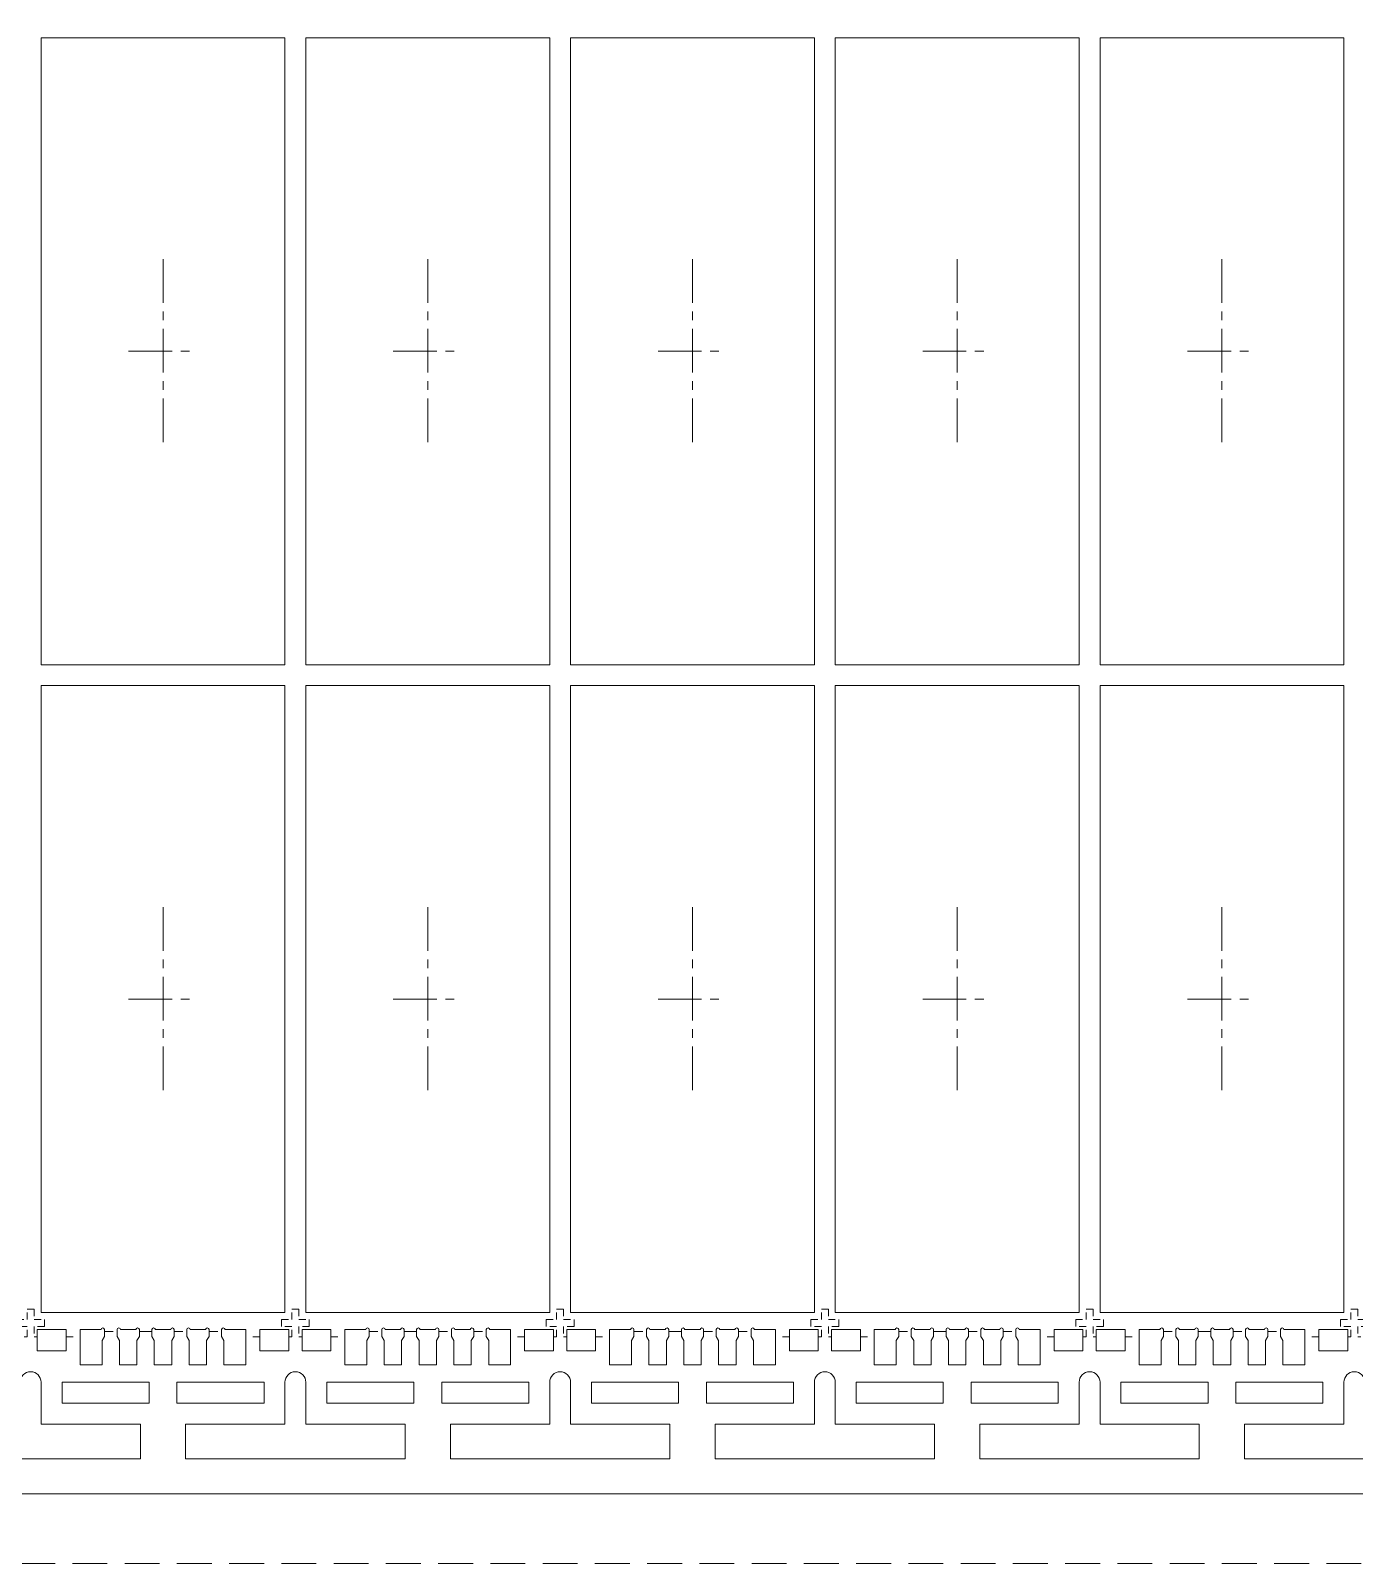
# Model space of a CAD drawing. Header units: millimetres. Extents: x 4471 to 10624, y 832 to 10725.
# Drawn here: x 4554.78 to 4573.78, y 1672.22 to 1694.22 of the extents above; entities that cross this region are included whole.
import ezdxf

# ---------------------------------------------------------------- set-up
doc = ezdxf.new("R2010")
doc.units = ezdxf.units.MM
for name, pattern in [('CENTER', [2, 1.25, -0.25, 0.25, -0.25]), ('DASHED', [0.75, 0.5, -0.25]), ('HIDDEN', [0.375, 0.25, -0.125])]:
    doc.linetypes.add(name, pattern=pattern)
for name, color, linetype in [('1', 7, 'Continuous'), ('1D', 4, 'Continuous'), ('PKG', 2, 'Continuous'), ('中心线', 1, 'CENTER'), ('标注', 6, 'Continuous')]:
    doc.layers.add(name, color=color, linetype=linetype)

msp = doc.modelspace()

# ---------------------------------------------------------------- linework, layer by layer
at = {"lineweight": 9, "elevation": 0.0291}
for points in [[(4554.9302, 1674.8214), (4554.9302, 1674.2214), (4556.3552, 1674.2214), (4556.3552, 1673.7214), (4553.2052, 1673.7214), (4553.2052, 1674.2214), (4554.6302, 1674.2214), (4554.6302, 1674.8214, -1)], [(4558.7302, 1674.8214), (4558.7302, 1674.2214), (4560.1552, 1674.2214), (4560.1552, 1673.7214), (4557.0052, 1673.7214), (4557.0052, 1674.2214), (4558.4302, 1674.2214), (4558.4302, 1674.8214, -1)], [(4562.5302, 1674.8214), (4562.5302, 1674.2214), (4563.9552, 1674.2214), (4563.9552, 1673.7214), (4560.8052, 1673.7214), (4560.8052, 1674.2214), (4562.2302, 1674.2214), (4562.2302, 1674.8214, -1)], [(4566.3302, 1674.8214), (4566.3302, 1674.2214), (4567.7552, 1674.2214), (4567.7552, 1673.7214), (4564.6052, 1673.7214), (4564.6052, 1674.2214), (4566.0302, 1674.2214), (4566.0302, 1674.8214, -1)], [(4570.1302, 1674.8214), (4570.1302, 1674.2214), (4571.5552, 1674.2214), (4571.5552, 1673.7214), (4568.4052, 1673.7214), (4568.4052, 1674.2214), (4569.8302, 1674.2214), (4569.8302, 1674.8214, -1)], [(4573.9302, 1674.8214), (4573.9302, 1674.2214), (4575.3552, 1674.2214), (4575.3552, 1673.7214), (4572.2052, 1673.7214), (4572.2052, 1674.2214), (4573.6302, 1674.2214), (4573.6302, 1674.8214, -1)]]:
    msp.add_lwpolyline(points, format="xyb", close=True, dxfattribs=at)
for points in [[(4556.4802, 1674.8214), (4555.2302, 1674.8214), (4555.2302, 1674.5214), (4556.4802, 1674.5214)], [(4556.8802, 1674.8214), (4558.1302, 1674.8214), (4558.1302, 1674.5214), (4556.8802, 1674.5214)], [(4560.2802, 1674.8214), (4559.0302, 1674.8214), (4559.0302, 1674.5214), (4560.2802, 1674.5214)], [(4560.6802, 1674.8214), (4561.9302, 1674.8214), (4561.9302, 1674.5214), (4560.6802, 1674.5214)], [(4564.0802, 1674.8214), (4562.8302, 1674.8214), (4562.8302, 1674.5214), (4564.0802, 1674.5214)], [(4564.4802, 1674.8214), (4565.7302, 1674.8214), (4565.7302, 1674.5214), (4564.4802, 1674.5214)], [(4567.8802, 1674.8214), (4566.6302, 1674.8214), (4566.6302, 1674.5214), (4567.8802, 1674.5214)], [(4568.2802, 1674.8214), (4569.5302, 1674.8214), (4569.5302, 1674.5214), (4568.2802, 1674.5214)], [(4571.6802, 1674.8214), (4570.4302, 1674.8214), (4570.4302, 1674.5214), (4571.6802, 1674.5214)], [(4572.0802, 1674.8214), (4573.3302, 1674.8214), (4573.3302, 1674.5214), (4572.0802, 1674.5214)]]:
    msp.add_lwpolyline(points, close=True, dxfattribs=at)
at = {"layer": '1', "lineweight": 9}
for p, q in [((4555.2902, 1675.5764, 0.0291), (4554.8752, 1675.5764, 0.0291)), ((4554.8752, 1675.5764, 0.0291), (4554.8752, 1675.2714, 0.0291)), ((4555.2902, 1675.2714, 0.0291), (4555.2902, 1675.5764, 0.0291)), ((4558.0702, 1675.2714, 0.0291), (4558.0702, 1675.5764, 0.0291)), ((4558.0702, 1675.5764, 0.0291), (4558.4852, 1675.5764, 0.0291)), ((4558.4852, 1675.5764, 0.0291), (4558.4852, 1675.2714, 0.0291)), ((4559.0902, 1675.5764, 0.0291), (4558.6752, 1675.5764, 0.0291)), ((4558.6752, 1675.5764, 0.0291), (4558.6752, 1675.2714, 0.0291)), ((4559.0902, 1675.2714, 0.0291), (4559.0902, 1675.5764, 0.0291)), ((4561.8702, 1675.2714, 0.0291), (4561.8702, 1675.5764, 0.0291)), ((4561.8702, 1675.5764, 0.0291), (4562.2852, 1675.5764, 0.0291)), ((4562.2852, 1675.5764, 0.0291), (4562.2852, 1675.2714, 0.0291)), ((4562.8902, 1675.5764, 0.0291), (4562.4752, 1675.5764, 0.0291)), ((4562.4752, 1675.5764, 0.0291), (4562.4752, 1675.2714, 0.0291)), ((4562.8902, 1675.2714, 0.0291), (4562.8902, 1675.5764, 0.0291)), ((4565.6702, 1675.2714, 0.0291), (4565.6702, 1675.5764, 0.0291)), ((4565.6702, 1675.5764, 0.0291), (4566.0852, 1675.5764, 0.0291)), ((4566.0852, 1675.5764, 0.0291), (4566.0852, 1675.2714, 0.0291)), ((4566.6902, 1675.5764, 0.0291), (4566.2752, 1675.5764, 0.0291)), ((4566.2752, 1675.5764, 0.0291), (4566.2752, 1675.2714, 0.0291)), ((4566.6902, 1675.2714, 0.0291), (4566.6902, 1675.5764, 0.0291)), ((4569.4702, 1675.2714, 0.0291), (4569.4702, 1675.5764, 0.0291)), ((4569.4702, 1675.5764, 0.0291), (4569.8852, 1675.5764, 0.0291)), ((4569.8852, 1675.5764, 0.0291), (4569.8852, 1675.2714, 0.0291)), ((4570.4902, 1675.5764, 0.0291), (4570.0752, 1675.5764, 0.0291)), ((4570.0752, 1675.5764, 0.0291), (4570.0752, 1675.2714, 0.0291)), ((4570.4902, 1675.2714, 0.0291), (4570.4902, 1675.5764, 0.0291)), ((4573.2702, 1675.2714, 0.0291), (4573.2702, 1675.5764, 0.0291)), ((4573.2702, 1675.5764, 0.0291), (4573.6852, 1675.5764, 0.0291)), ((4573.6852, 1675.5764, 0.0291), (4573.6852, 1675.2714, 0.0291)), ((4554.8752, 1675.2714, 0.0291), (4555.2902, 1675.2714, 0.0291)), ((4558.4852, 1675.2714, 0.0291), (4558.0702, 1675.2714, 0.0291)), ((4558.6752, 1675.2714, 0.0291), (4559.0902, 1675.2714, 0.0291)), ((4562.2852, 1675.2714, 0.0291), (4561.8702, 1675.2714, 0.0291)), ((4562.4752, 1675.2714, 0.0291), (4562.8902, 1675.2714, 0.0291)), ((4566.0852, 1675.2714, 0.0291), (4565.6702, 1675.2714, 0.0291)), ((4566.2752, 1675.2714, 0.0291), (4566.6902, 1675.2714, 0.0291)), ((4569.8852, 1675.2714, 0.0291), (4569.4702, 1675.2714, 0.0291)), ((4570.0752, 1675.2714, 0.0291), (4570.4902, 1675.2714, 0.0291)), ((4573.6852, 1675.2714, 0.0291), (4573.2702, 1675.2714, 0.0291))]:
    msp.add_line(p, q, dxfattribs=at)
at = {"layer": '1', "color": 0, "lineweight": 9}
for p, q in [((4555.4902, 1675.0714, 0.0291), (4555.4902, 1675.5764, 0.0291)), ((4555.4902, 1675.5764, 0.0291), (4555.7902, 1675.5764, 0.0291)), ((4555.8402, 1675.5764, 0.0291), (4555.8402, 1675.4785, 0.0291)), ((4556.0202, 1675.4785, 0.0291), (4556.0202, 1675.5764, 0.0291)), ((4556.0702, 1675.5764, 0.0291), (4556.2902, 1675.5764, 0.0291)), ((4556.3402, 1675.5764, 0.0291), (4556.3402, 1675.4785, 0.0291)), ((4556.5202, 1675.4785, 0.0291), (4556.5202, 1675.5764, 0.0291)), ((4556.5702, 1675.5764, 0.0291), (4556.7902, 1675.5764, 0.0291)), ((4556.8402, 1675.5764, 0.0291), (4556.8402, 1675.4785, 0.0291)), ((4557.0202, 1675.4785, 0.0291), (4557.0202, 1675.5764, 0.0291)), ((4557.0702, 1675.5764, 0.0291), (4557.2902, 1675.5764, 0.0291)), ((4557.3402, 1675.5764, 0.0291), (4557.3402, 1675.4785, 0.0291)), ((4557.5202, 1675.4785, 0.0291), (4557.5202, 1675.5764, 0.0291)), ((4557.5702, 1675.5764, 0.0291), (4557.8702, 1675.5764, 0.0291)), ((4557.8702, 1675.5764, 0.0291), (4557.8702, 1675.0714, 0.0291)), ((4559.2902, 1675.0714, 0.0291), (4559.2902, 1675.5764, 0.0291)), ((4559.2902, 1675.5764, 0.0291), (4559.5902, 1675.5764, 0.0291)), ((4559.6402, 1675.5764, 0.0291), (4559.6402, 1675.4785, 0.0291)), ((4559.8202, 1675.4785, 0.0291), (4559.8202, 1675.5764, 0.0291)), ((4559.8702, 1675.5764, 0.0291), (4560.0902, 1675.5764, 0.0291)), ((4560.1402, 1675.5764, 0.0291), (4560.1402, 1675.4785, 0.0291)), ((4560.3202, 1675.4785, 0.0291), (4560.3202, 1675.5764, 0.0291)), ((4560.3702, 1675.5764, 0.0291), (4560.5902, 1675.5764, 0.0291)), ((4560.6402, 1675.5764, 0.0291), (4560.6402, 1675.4785, 0.0291)), ((4560.8202, 1675.4785, 0.0291), (4560.8202, 1675.5764, 0.0291)), ((4560.8702, 1675.5764, 0.0291), (4561.0902, 1675.5764, 0.0291)), ((4561.1402, 1675.5764, 0.0291), (4561.1402, 1675.4785, 0.0291)), ((4561.3202, 1675.4785, 0.0291), (4561.3202, 1675.5764, 0.0291)), ((4561.3702, 1675.5764, 0.0291), (4561.6702, 1675.5764, 0.0291)), ((4561.6702, 1675.5764, 0.0291), (4561.6702, 1675.0714, 0.0291)), ((4563.0902, 1675.0714, 0.0291), (4563.0902, 1675.5764, 0.0291)), ((4563.0902, 1675.5764, 0.0291), (4563.3902, 1675.5764, 0.0291)), ((4563.4402, 1675.5764, 0.0291), (4563.4402, 1675.4785, 0.0291)), ((4563.6202, 1675.4785, 0.0291), (4563.6202, 1675.5764, 0.0291)), ((4563.6702, 1675.5764, 0.0291), (4563.8902, 1675.5764, 0.0291)), ((4563.9402, 1675.5764, 0.0291), (4563.9402, 1675.4785, 0.0291)), ((4564.1202, 1675.4785, 0.0291), (4564.1202, 1675.5764, 0.0291)), ((4564.1702, 1675.5764, 0.0291), (4564.3902, 1675.5764, 0.0291)), ((4564.4402, 1675.5764, 0.0291), (4564.4402, 1675.4785, 0.0291)), ((4564.6202, 1675.4785, 0.0291), (4564.6202, 1675.5764, 0.0291)), ((4564.6702, 1675.5764, 0.0291), (4564.8902, 1675.5764, 0.0291)), ((4564.9402, 1675.5764, 0.0291), (4564.9402, 1675.4785, 0.0291)), ((4565.1202, 1675.4785, 0.0291), (4565.1202, 1675.5764, 0.0291)), ((4565.1702, 1675.5764, 0.0291), (4565.4702, 1675.5764, 0.0291)), ((4565.4702, 1675.5764, 0.0291), (4565.4702, 1675.0714, 0.0291)), ((4566.8902, 1675.0714, 0.0291), (4566.8902, 1675.5764, 0.0291)), ((4566.8902, 1675.5764, 0.0291), (4567.1902, 1675.5764, 0.0291)), ((4567.2402, 1675.5764, 0.0291), (4567.2402, 1675.4785, 0.0291)), ((4567.4202, 1675.4785, 0.0291), (4567.4202, 1675.5764, 0.0291)), ((4567.4702, 1675.5764, 0.0291), (4567.6902, 1675.5764, 0.0291)), ((4567.7402, 1675.5764, 0.0291), (4567.7402, 1675.4785, 0.0291)), ((4567.9202, 1675.4785, 0.0291), (4567.9202, 1675.5764, 0.0291)), ((4567.9702, 1675.5764, 0.0291), (4568.1902, 1675.5764, 0.0291)), ((4568.2402, 1675.5764, 0.0291), (4568.2402, 1675.4785, 0.0291)), ((4568.4202, 1675.4785, 0.0291), (4568.4202, 1675.5764, 0.0291)), ((4568.4702, 1675.5764, 0.0291), (4568.6902, 1675.5764, 0.0291)), ((4568.7402, 1675.5764, 0.0291), (4568.7402, 1675.4785, 0.0291)), ((4568.9202, 1675.4785, 0.0291), (4568.9202, 1675.5764, 0.0291)), ((4568.9702, 1675.5764, 0.0291), (4569.2702, 1675.5764, 0.0291)), ((4569.2702, 1675.5764, 0.0291), (4569.2702, 1675.0714, 0.0291)), ((4570.6902, 1675.0714, 0.0291), (4570.6902, 1675.5764, 0.0291)), ((4570.6902, 1675.5764, 0.0291), (4570.9902, 1675.5764, 0.0291)), ((4571.0402, 1675.5764, 0.0291), (4571.0402, 1675.4785, 0.0291)), ((4571.2202, 1675.4785, 0.0291), (4571.2202, 1675.5764, 0.0291)), ((4571.2702, 1675.5764, 0.0291), (4571.4902, 1675.5764, 0.0291)), ((4571.5402, 1675.5764, 0.0291), (4571.5402, 1675.4785, 0.0291)), ((4571.7202, 1675.4785, 0.0291), (4571.7202, 1675.5764, 0.0291)), ((4571.7702, 1675.5764, 0.0291), (4571.9902, 1675.5764, 0.0291)), ((4572.0402, 1675.5764, 0.0291), (4572.0402, 1675.4785, 0.0291)), ((4572.2202, 1675.4785, 0.0291), (4572.2202, 1675.5764, 0.0291)), ((4572.2702, 1675.5764, 0.0291), (4572.4902, 1675.5764, 0.0291)), ((4572.5402, 1675.5764, 0.0291), (4572.5402, 1675.4785, 0.0291)), ((4572.7202, 1675.4785, 0.0291), (4572.7202, 1675.5764, 0.0291)), ((4572.7702, 1675.5764, 0.0291), (4573.0702, 1675.5764, 0.0291)), ((4573.0702, 1675.5764, 0.0291), (4573.0702, 1675.0714, 0.0291)), ((4555.8402, 1675.4785, 0.0291), (4555.8052, 1675.4214, 0.0291)), ((4555.8052, 1675.4214, 0.0291), (4555.8052, 1675.0714, 0.0291)), ((4556.0552, 1675.4214, 0.0291), (4556.0202, 1675.4785, 0.0291)), ((4556.0552, 1675.0714, 0.0291), (4556.0552, 1675.4214, 0.0291)), ((4556.3402, 1675.4785, 0.0291), (4556.3052, 1675.4214, 0.0291)), ((4556.3052, 1675.4214, 0.0291), (4556.3052, 1675.0714, 0.0291)), ((4556.5552, 1675.4214, 0.0291), (4556.5202, 1675.4785, 0.0291)), ((4556.5552, 1675.0714, 0.0291), (4556.5552, 1675.4214, 0.0291)), ((4556.8402, 1675.4785, 0.0291), (4556.8052, 1675.4214, 0.0291)), ((4556.8052, 1675.4214, 0.0291), (4556.8052, 1675.0714, 0.0291)), ((4557.0552, 1675.4214, 0.0291), (4557.0202, 1675.4785, 0.0291)), ((4557.0552, 1675.0714, 0.0291), (4557.0552, 1675.4214, 0.0291)), ((4557.3402, 1675.4785, 0.0291), (4557.3052, 1675.4214, 0.0291)), ((4557.3052, 1675.4214, 0.0291), (4557.3052, 1675.0714, 0.0291)), ((4557.5552, 1675.4214, 0.0291), (4557.5202, 1675.4785, 0.0291)), ((4557.5552, 1675.0714, 0.0291), (4557.5552, 1675.4214, 0.0291)), ((4559.6402, 1675.4785, 0.0291), (4559.6052, 1675.4214, 0.0291)), ((4559.6052, 1675.4214, 0.0291), (4559.6052, 1675.0714, 0.0291)), ((4559.8552, 1675.4214, 0.0291), (4559.8202, 1675.4785, 0.0291)), ((4559.8552, 1675.0714, 0.0291), (4559.8552, 1675.4214, 0.0291)), ((4560.1402, 1675.4785, 0.0291), (4560.1052, 1675.4214, 0.0291)), ((4560.1052, 1675.4214, 0.0291), (4560.1052, 1675.0714, 0.0291)), ((4560.3552, 1675.4214, 0.0291), (4560.3202, 1675.4785, 0.0291)), ((4560.3552, 1675.0714, 0.0291), (4560.3552, 1675.4214, 0.0291)), ((4560.6402, 1675.4785, 0.0291), (4560.6052, 1675.4214, 0.0291)), ((4560.6052, 1675.4214, 0.0291), (4560.6052, 1675.0714, 0.0291)), ((4560.8552, 1675.4214, 0.0291), (4560.8202, 1675.4785, 0.0291)), ((4560.8552, 1675.0714, 0.0291), (4560.8552, 1675.4214, 0.0291)), ((4561.1402, 1675.4785, 0.0291), (4561.1052, 1675.4214, 0.0291)), ((4561.1052, 1675.4214, 0.0291), (4561.1052, 1675.0714, 0.0291)), ((4561.3552, 1675.4214, 0.0291), (4561.3202, 1675.4785, 0.0291)), ((4561.3552, 1675.0714, 0.0291), (4561.3552, 1675.4214, 0.0291)), ((4563.4402, 1675.4785, 0.0291), (4563.4052, 1675.4214, 0.0291)), ((4563.4052, 1675.4214, 0.0291), (4563.4052, 1675.0714, 0.0291)), ((4563.6552, 1675.4214, 0.0291), (4563.6202, 1675.4785, 0.0291)), ((4563.6552, 1675.0714, 0.0291), (4563.6552, 1675.4214, 0.0291)), ((4563.9402, 1675.4785, 0.0291), (4563.9052, 1675.4214, 0.0291)), ((4563.9052, 1675.4214, 0.0291), (4563.9052, 1675.0714, 0.0291)), ((4564.1552, 1675.4214, 0.0291), (4564.1202, 1675.4785, 0.0291)), ((4564.1552, 1675.0714, 0.0291), (4564.1552, 1675.4214, 0.0291)), ((4564.4402, 1675.4785, 0.0291), (4564.4052, 1675.4214, 0.0291)), ((4564.4052, 1675.4214, 0.0291), (4564.4052, 1675.0714, 0.0291)), ((4564.6552, 1675.4214, 0.0291), (4564.6202, 1675.4785, 0.0291)), ((4564.6552, 1675.0714, 0.0291), (4564.6552, 1675.4214, 0.0291)), ((4564.9402, 1675.4785, 0.0291), (4564.9052, 1675.4214, 0.0291)), ((4564.9052, 1675.4214, 0.0291), (4564.9052, 1675.0714, 0.0291)), ((4565.1552, 1675.4214, 0.0291), (4565.1202, 1675.4785, 0.0291)), ((4565.1552, 1675.0714, 0.0291), (4565.1552, 1675.4214, 0.0291)), ((4567.2402, 1675.4785, 0.0291), (4567.2052, 1675.4214, 0.0291)), ((4567.2052, 1675.4214, 0.0291), (4567.2052, 1675.0714, 0.0291)), ((4567.4552, 1675.4214, 0.0291), (4567.4202, 1675.4785, 0.0291)), ((4567.4552, 1675.0714, 0.0291), (4567.4552, 1675.4214, 0.0291)), ((4567.7402, 1675.4785, 0.0291), (4567.7052, 1675.4214, 0.0291)), ((4567.7052, 1675.4214, 0.0291), (4567.7052, 1675.0714, 0.0291)), ((4567.9552, 1675.4214, 0.0291), (4567.9202, 1675.4785, 0.0291)), ((4567.9552, 1675.0714, 0.0291), (4567.9552, 1675.4214, 0.0291)), ((4568.2402, 1675.4785, 0.0291), (4568.2052, 1675.4214, 0.0291)), ((4568.2052, 1675.4214, 0.0291), (4568.2052, 1675.0714, 0.0291)), ((4568.4552, 1675.4214, 0.0291), (4568.4202, 1675.4785, 0.0291)), ((4568.4552, 1675.0714, 0.0291), (4568.4552, 1675.4214, 0.0291)), ((4568.7402, 1675.4785, 0.0291), (4568.7052, 1675.4214, 0.0291)), ((4568.7052, 1675.4214, 0.0291), (4568.7052, 1675.0714, 0.0291)), ((4568.9552, 1675.4214, 0.0291), (4568.9202, 1675.4785, 0.0291)), ((4568.9552, 1675.0714, 0.0291), (4568.9552, 1675.4214, 0.0291)), ((4571.0402, 1675.4785, 0.0291), (4571.0052, 1675.4214, 0.0291)), ((4571.0052, 1675.4214, 0.0291), (4571.0052, 1675.0714, 0.0291)), ((4571.2552, 1675.4214, 0.0291), (4571.2202, 1675.4785, 0.0291)), ((4571.2552, 1675.0714, 0.0291), (4571.2552, 1675.4214, 0.0291)), ((4571.5402, 1675.4785, 0.0291), (4571.5052, 1675.4214, 0.0291)), ((4571.5052, 1675.4214, 0.0291), (4571.5052, 1675.0714, 0.0291)), ((4571.7552, 1675.4214, 0.0291), (4571.7202, 1675.4785, 0.0291)), ((4571.7552, 1675.0714, 0.0291), (4571.7552, 1675.4214, 0.0291)), ((4572.0402, 1675.4785, 0.0291), (4572.0052, 1675.4214, 0.0291)), ((4572.0052, 1675.4214, 0.0291), (4572.0052, 1675.0714, 0.0291)), ((4572.2552, 1675.4214, 0.0291), (4572.2202, 1675.4785, 0.0291)), ((4572.2552, 1675.0714, 0.0291), (4572.2552, 1675.4214, 0.0291)), ((4572.5402, 1675.4785, 0.0291), (4572.5052, 1675.4214, 0.0291)), ((4572.5052, 1675.4214, 0.0291), (4572.5052, 1675.0714, 0.0291)), ((4572.7552, 1675.4214, 0.0291), (4572.7202, 1675.4785, 0.0291)), ((4572.7552, 1675.0714, 0.0291), (4572.7552, 1675.4214, 0.0291)), ((4555.8052, 1675.0714, 0.0291), (4555.4902, 1675.0714, 0.0291)), ((4556.3052, 1675.0714, 0.0291), (4556.0552, 1675.0714, 0.0291)), ((4556.8052, 1675.0714, 0.0291), (4556.5552, 1675.0714, 0.0291)), ((4557.3052, 1675.0714, 0.0291), (4557.0552, 1675.0714, 0.0291)), ((4557.8702, 1675.0714, 0.0291), (4557.5552, 1675.0714, 0.0291)), ((4559.6052, 1675.0714, 0.0291), (4559.2902, 1675.0714, 0.0291)), ((4560.1052, 1675.0714, 0.0291), (4559.8552, 1675.0714, 0.0291)), ((4560.6052, 1675.0714, 0.0291), (4560.3552, 1675.0714, 0.0291)), ((4561.1052, 1675.0714, 0.0291), (4560.8552, 1675.0714, 0.0291)), ((4561.6702, 1675.0714, 0.0291), (4561.3552, 1675.0714, 0.0291)), ((4563.4052, 1675.0714, 0.0291), (4563.0902, 1675.0714, 0.0291)), ((4563.9052, 1675.0714, 0.0291), (4563.6552, 1675.0714, 0.0291)), ((4564.4052, 1675.0714, 0.0291), (4564.1552, 1675.0714, 0.0291)), ((4564.9052, 1675.0714, 0.0291), (4564.6552, 1675.0714, 0.0291)), ((4565.4702, 1675.0714, 0.0291), (4565.1552, 1675.0714, 0.0291)), ((4567.2052, 1675.0714, 0.0291), (4566.8902, 1675.0714, 0.0291)), ((4567.7052, 1675.0714, 0.0291), (4567.4552, 1675.0714, 0.0291)), ((4568.2052, 1675.0714, 0.0291), (4567.9552, 1675.0714, 0.0291)), ((4568.7052, 1675.0714, 0.0291), (4568.4552, 1675.0714, 0.0291)), ((4569.2702, 1675.0714, 0.0291), (4568.9552, 1675.0714, 0.0291)), ((4571.0052, 1675.0714, 0.0291), (4570.6902, 1675.0714, 0.0291)), ((4571.5052, 1675.0714, 0.0291), (4571.2552, 1675.0714, 0.0291)), ((4572.0052, 1675.0714, 0.0291), (4571.7552, 1675.0714, 0.0291)), ((4572.5052, 1675.0714, 0.0291), (4572.2552, 1675.0714, 0.0291)), ((4573.0702, 1675.0714, 0.0291), (4572.7552, 1675.0714, 0.0291))]:
    msp.add_line(p, q, dxfattribs=at)
for centre in [(4555.8152, 1675.5764, 0.0291), (4556.0452, 1675.5764, 0.0291), (4556.3152, 1675.5764, 0.0291), (4556.5452, 1675.5764, 0.0291), (4556.8152, 1675.5764, 0.0291), (4557.0452, 1675.5764, 0.0291), (4557.3152, 1675.5764, 0.0291), (4557.5452, 1675.5764, 0.0291), (4559.6152, 1675.5764, 0.0291), (4559.8452, 1675.5764, 0.0291), (4560.1152, 1675.5764, 0.0291), (4560.3452, 1675.5764, 0.0291), (4560.6152, 1675.5764, 0.0291), (4560.8452, 1675.5764, 0.0291), (4561.1152, 1675.5764, 0.0291), (4561.3452, 1675.5764, 0.0291), (4563.4152, 1675.5764, 0.0291), (4563.6452, 1675.5764, 0.0291), (4563.9152, 1675.5764, 0.0291), (4564.1452, 1675.5764, 0.0291), (4564.4152, 1675.5764, 0.0291), (4564.6452, 1675.5764, 0.0291), (4564.9152, 1675.5764, 0.0291), (4565.1452, 1675.5764, 0.0291), (4567.2152, 1675.5764, 0.0291), (4567.4452, 1675.5764, 0.0291), (4567.7152, 1675.5764, 0.0291), (4567.9452, 1675.5764, 0.0291), (4568.2152, 1675.5764, 0.0291), (4568.4452, 1675.5764, 0.0291), (4568.7152, 1675.5764, 0.0291), (4568.9452, 1675.5764, 0.0291), (4571.0152, 1675.5764, 0.0291), (4571.2452, 1675.5764, 0.0291), (4571.5152, 1675.5764, 0.0291), (4571.7452, 1675.5764, 0.0291), (4572.0152, 1675.5764, 0.0291), (4572.2452, 1675.5764, 0.0291), (4572.5152, 1675.5764, 0.0291), (4572.7452, 1675.5764, 0.0291)]:
    msp.add_arc(centre, 0.025, 0, 180, dxfattribs=at)
at = {"layer": '1D', "color": 1, "lineweight": 9, "elevation": 0.0291}
msp.add_lwpolyline([(4611.9802, 1673.2214), (4539.9802, 1673.2214), (4539.9802, 1743.2214), (4611.9802, 1743.2214)], dxfattribs=at)
at = {"layer": '1D', "color": 4, "linetype": 'HIDDEN', "lineweight": 9, "ltscale": 0.2, "elevation": 0.0291}
for points in [[(4554.6852, 1675.4714), (4554.7302, 1675.4714), (4554.7302, 1675.6214), (4554.5802, 1675.6214), (4554.5802, 1675.7214), (4554.7302, 1675.7214), (4554.7302, 1675.8714), (4554.8302, 1675.8714), (4554.8302, 1675.7214), (4554.9802, 1675.7214), (4554.9802, 1675.6214), (4554.8302, 1675.6214), (4554.8302, 1675.4714), (4554.8752, 1675.4714)], [(4558.4852, 1675.4714), (4558.5302, 1675.4714), (4558.5302, 1675.6214), (4558.3802, 1675.6214), (4558.3802, 1675.7214), (4558.5302, 1675.7214), (4558.5302, 1675.8714), (4558.6302, 1675.8714), (4558.6302, 1675.7214), (4558.7802, 1675.7214), (4558.7802, 1675.6214), (4558.6302, 1675.6214), (4558.6302, 1675.4714), (4558.6752, 1675.4714)], [(4562.2852, 1675.4714), (4562.3302, 1675.4714), (4562.3302, 1675.6214), (4562.1802, 1675.6214), (4562.1802, 1675.7214), (4562.3302, 1675.7214), (4562.3302, 1675.8714), (4562.4302, 1675.8714), (4562.4302, 1675.7214), (4562.5802, 1675.7214), (4562.5802, 1675.6214), (4562.4302, 1675.6214), (4562.4302, 1675.4714), (4562.4752, 1675.4714)], [(4566.0852, 1675.4714), (4566.1302, 1675.4714), (4566.1302, 1675.6214), (4565.9802, 1675.6214), (4565.9802, 1675.7214), (4566.1302, 1675.7214), (4566.1302, 1675.8714), (4566.2302, 1675.8714), (4566.2302, 1675.7214), (4566.3802, 1675.7214), (4566.3802, 1675.6214), (4566.2302, 1675.6214), (4566.2302, 1675.4714), (4566.2752, 1675.4714)], [(4569.8852, 1675.4714), (4569.9302, 1675.4714), (4569.9302, 1675.6214), (4569.7802, 1675.6214), (4569.7802, 1675.7214), (4569.9302, 1675.7214), (4569.9302, 1675.8714), (4570.0302, 1675.8714), (4570.0302, 1675.7214), (4570.1802, 1675.7214), (4570.1802, 1675.6214), (4570.0302, 1675.6214), (4570.0302, 1675.4714), (4570.0752, 1675.4714)], [(4573.6852, 1675.4714), (4573.7302, 1675.4714), (4573.7302, 1675.6214), (4573.5802, 1675.6214), (4573.5802, 1675.7214), (4573.7302, 1675.7214), (4573.7302, 1675.8714), (4573.8302, 1675.8714), (4573.8302, 1675.7214), (4573.9802, 1675.7214), (4573.9802, 1675.6214), (4573.8302, 1675.6214), (4573.8302, 1675.4714), (4573.8752, 1675.4714)], [(4555.2902, 1675.4714), (4555.4902, 1675.4714)], [(4558.0702, 1675.4714), (4557.8702, 1675.4714)], [(4559.0902, 1675.4714), (4559.2902, 1675.4714)], [(4561.8702, 1675.4714), (4561.6702, 1675.4714)], [(4562.8902, 1675.4714), (4563.0902, 1675.4714)], [(4565.6702, 1675.4714), (4565.4702, 1675.4714)], [(4566.6902, 1675.4714), (4566.8902, 1675.4714)], [(4569.4702, 1675.4714), (4569.2702, 1675.4714)], [(4570.4902, 1675.4714), (4570.6902, 1675.4714)], [(4573.2702, 1675.4714), (4573.0702, 1675.4714)]]:
    msp.add_lwpolyline(points, dxfattribs=at)
at = {"layer": '1D', "color": 4, "linetype": 'HIDDEN', "lineweight": 9, "ltscale": 0.5, "elevation": 0.0291}
for points in [[(4555.8402, 1675.5514), (4556.0202, 1675.5514)], [(4556.8402, 1675.5514), (4557.0202, 1675.5514)], [(4557.3402, 1675.5514), (4557.5202, 1675.5514)], [(4559.6402, 1675.5514), (4559.8202, 1675.5514)], [(4560.6402, 1675.5514), (4560.8202, 1675.5514)], [(4561.1402, 1675.5514), (4561.3202, 1675.5514)], [(4563.4402, 1675.5514), (4563.6202, 1675.5514)], [(4564.4402, 1675.5514), (4564.6202, 1675.5514)], [(4564.9402, 1675.5514), (4565.1202, 1675.5514)], [(4567.2402, 1675.5514), (4567.4202, 1675.5514)], [(4568.2402, 1675.5514), (4568.4202, 1675.5514)], [(4568.7402, 1675.5514), (4568.9202, 1675.5514)], [(4571.0402, 1675.5514), (4571.2202, 1675.5514)], [(4572.0402, 1675.5514), (4572.2202, 1675.5514)], [(4572.5402, 1675.5514), (4572.7202, 1675.5514)]]:
    msp.add_lwpolyline(points, dxfattribs=at)
for points in [[(4556.5202, 1675.5514), (4556.3402, 1675.5514)], [(4560.3202, 1675.5514), (4560.1402, 1675.5514)], [(4564.1202, 1675.5514), (4563.9402, 1675.5514)], [(4567.9202, 1675.5514), (4567.7402, 1675.5514)], [(4571.7202, 1675.5514), (4571.5402, 1675.5514)]]:
    msp.add_lwpolyline(points, close=True, dxfattribs=at)
at = {"layer": 'PKG', "linetype": 'Continuous', "lineweight": 9, "elevation": 0.0291}
for points in [[(4554.9302, 1685.1214), (4554.9302, 1694.1214), (4558.4302, 1694.1214), (4558.4302, 1685.1214)], [(4558.7302, 1685.1214), (4558.7302, 1694.1214), (4562.2302, 1694.1214), (4562.2302, 1685.1214)], [(4562.5302, 1685.1214), (4562.5302, 1694.1214), (4566.0302, 1694.1214), (4566.0302, 1685.1214)], [(4566.3302, 1685.1214), (4566.3302, 1694.1214), (4569.8302, 1694.1214), (4569.8302, 1685.1214)], [(4570.1302, 1685.1214), (4570.1302, 1694.1214), (4573.6302, 1694.1214), (4573.6302, 1685.1214)], [(4554.9302, 1675.8214), (4554.9302, 1684.8214), (4558.4302, 1684.8214), (4558.4302, 1675.8214)], [(4558.7302, 1675.8214), (4558.7302, 1684.8214), (4562.2302, 1684.8214), (4562.2302, 1675.8214)], [(4562.5302, 1675.8214), (4562.5302, 1684.8214), (4566.0302, 1684.8214), (4566.0302, 1675.8214)], [(4566.3302, 1675.8214), (4566.3302, 1684.8214), (4569.8302, 1684.8214), (4569.8302, 1675.8214)], [(4570.1302, 1675.8214), (4570.1302, 1684.8214), (4573.6302, 1684.8214), (4573.6302, 1675.8214)]]:
    msp.add_lwpolyline(points, close=True, dxfattribs=at)
at = {"layer": '中心线', "lineweight": 9, "ltscale": 0.5}
for p, q in [((4556.6802, 1690.9414, 0.0291), (4556.6802, 1688.3014, 0.0291)), ((4560.4802, 1690.9414, 0.0291), (4560.4802, 1688.3014, 0.0291)), ((4564.2802, 1690.9414, 0.0291), (4564.2802, 1688.3014, 0.0291)), ((4568.0802, 1690.9414, 0.0291), (4568.0802, 1688.3014, 0.0291)), ((4571.8802, 1690.9414, 0.0291), (4571.8802, 1688.3014, 0.0291)), ((4556.1852, 1689.6214, 0.0291), (4557.1752, 1689.6214, 0.0291)), ((4559.9852, 1689.6214, 0.0291), (4560.9752, 1689.6214, 0.0291)), ((4563.7852, 1689.6214, 0.0291), (4564.7752, 1689.6214, 0.0291)), ((4567.5852, 1689.6214, 0.0291), (4568.5752, 1689.6214, 0.0291)), ((4571.3852, 1689.6214, 0.0291), (4572.3752, 1689.6214, 0.0291)), ((4556.6802, 1681.6414, 0.0291), (4556.6802, 1679.0014, 0.0291)), ((4560.4802, 1681.6414, 0.0291), (4560.4802, 1679.0014, 0.0291)), ((4564.2802, 1681.6414, 0.0291), (4564.2802, 1679.0014, 0.0291)), ((4568.0802, 1681.6414, 0.0291), (4568.0802, 1679.0014, 0.0291)), ((4571.8802, 1681.6414, 0.0291), (4571.8802, 1679.0014, 0.0291)), ((4556.1852, 1680.3214, 0.0291), (4557.1752, 1680.3214, 0.0291)), ((4559.9852, 1680.3214, 0.0291), (4560.9752, 1680.3214, 0.0291)), ((4563.7852, 1680.3214, 0.0291), (4564.7752, 1680.3214, 0.0291)), ((4567.5852, 1680.3214, 0.0291), (4568.5752, 1680.3214, 0.0291)), ((4571.3852, 1680.3214, 0.0291), (4572.3752, 1680.3214, 0.0291))]:
    msp.add_line(p, q, dxfattribs=at)
at = {"layer": '标注', "linetype": 'DASHED', "lineweight": 5}
msp.add_line((4615.1302, 1672.2214, 0.0291), (4535.4802, 1672.2214, 0.0291), dxfattribs=at)

doc.saveas('drawing.dxf')
